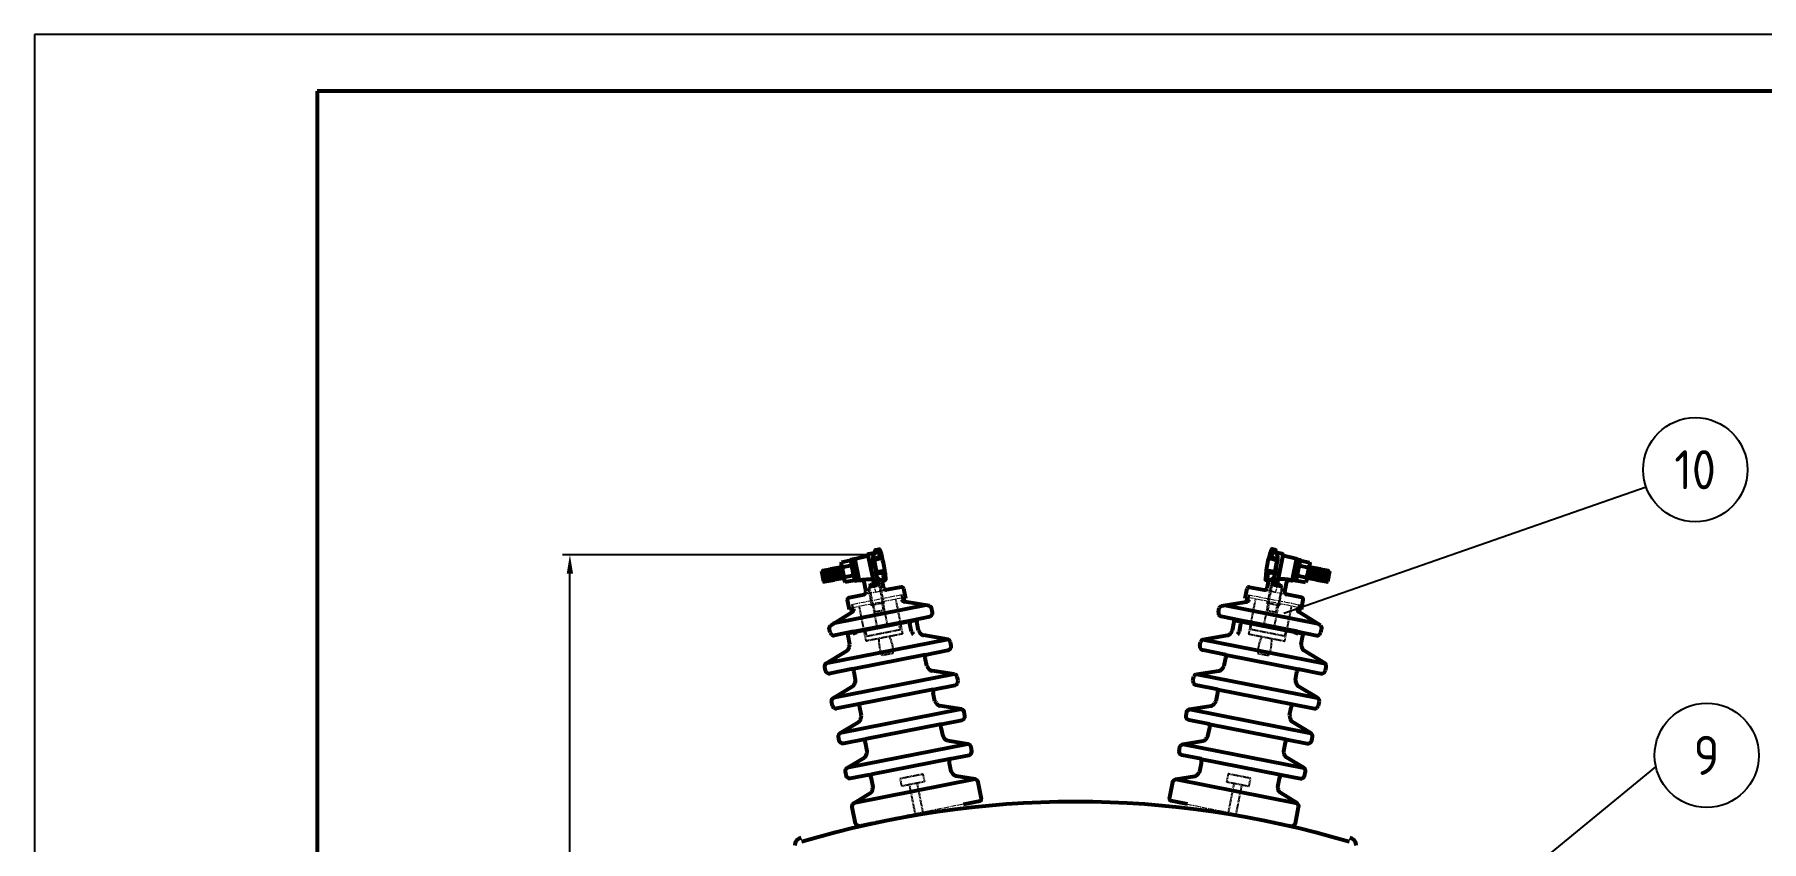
# Model space of a CAD drawing. Header units: millimetres. Extents: x 110990 to 114779, y -20151 to -17057.
# Drawn here: x 110990 to 112368, y -18115 to -17471 of the extents above; entities that cross this region are included whole.
import ezdxf
from ezdxf.enums import TextEntityAlignment as Align

# ---------------------------------------------------------------- set-up
doc = ezdxf.new("R2010")
doc.units = ezdxf.units.MM
doc.header["$LTSCALE"] = 3
doc.linetypes.add('CENTER', pattern=[2, 1.25, -0.25, 0.25, -0.25])
doc.linetypes.add('HIDDEN', pattern=[0.375, 0.25, -0.125])
for name, color, linetype in [('A', 3, 'Continuous'), ('D', 11, 'HIDDEN'), ('S', 254, 'Continuous')]:
    doc.layers.add(name, color=color, linetype=linetype)
for name, color, linetype, lineweight in [('图层1', 1, 'CENTER', 13), ('标注、文本', 3, 'Continuous', 25), ('粗实线', 4, 'Continuous', 53)]:
    doc.layers.add(name, color=color, linetype=linetype, lineweight=lineweight)
doc.styles.add('ST_WIN', font='isocp2.shx', dxfattribs={"bigfont": 'hzdxfst.shx'})
doc.styles.add('TH_GBDIM', font='romans.shx', dxfattribs={"width": 0.8, "bigfont": 'gbcbig.shx'})
doc.dimstyles.new('TH_GBDIM1', dxfattribs={"dimscale": 3, "dimtxt": 3.5, "dimasz": 2.5, "dimexe": 2, "dimexo": 0, "dimgap": 1.5, "dimtad": 1, "dimdec": 1, "dimzin": 0, "dimdsep": 46, "dimtxsty": 'TH_GBDIM', "dimcen": 2.5, "dimclrd": 3, "dimclre": 256, "dimclrt": 2, "dimadec": 0, "dimazin": 0, "dimtfac": 0.714286, "dimtdec": 1, "dimtmove": 0, "dimatfit": 3, "dimfxl": 1, "dimtzin": 0, "dimlwd": -1, "dimlwe": -1, "dimarcsym": 0})

# ---------------------------------------------------------------- blocks, each defined once
blk = doc.blocks.new('*D156')
at = {"layer": 'Defpoints', "color": 0, "transparency": 16777216}
for p in [(111416.9, -17886.3), (111654, -17886.3), (111574.8, -18981.2)]:
    blk.add_point(p, dxfattribs=at)
at = {"layer": '标注、文本', "transparency": 16777216}
for p, q in [((111654, -17886.3), (111410.9, -17886.3)), ((111574.8, -18981.2), (111410.9, -18981.2))]:
    blk.add_line(p, q, dxfattribs=at)
at = {"layer": '标注、文本', "color": 3, "transparency": 16777216}
blk.add_line((111416.9, -18966.2), (111416.9, -17901.3), dxfattribs=at)
for points in [[(111414.4, -17901.3), (111419.4, -17901.3), (111416.9, -17886.3)], [(111414.4, -18966.2), (111419.4, -18966.2), (111416.9, -18981.2)]]:
    blk.add_solid(points, dxfattribs=at)
at = {"layer": '标注、文本', "color": 2, "transparency": 16777216, "insert": (111399.9, -18433.8), "char_height": 21, "attachment_point": 5, "rotation": 90, "style": 'TH_GBDIM'}
blk.add_mtext("52.36''", dxfattribs=at)

msp = doc.modelspace()

# ---------------------------------------------------------------- linework, layer by layer
at = {"layer": 'A'}
msp.add_line((111986.56, -17932.89), (112275.6, -17832.14), dxfattribs=at)
for centre in [(112314.86, -17818.46), (112323.98, -18046.31)]:
    msp.add_circle(centre, 41.58, dxfattribs=at)
at = {"layer": 'D'}
for p, q in [((111655.88, -17912.47), (111661.7, -17943.16)), ((111663.65, -17910.94), (111666.24, -17924.08)), ((111976.97, -17910.94), (111974.37, -17924.08)), ((111984.74, -17912.47), (111978.91, -17943.16)), ((111659.03, -17925.5), (111657.71, -17925.76)), ((111660.32, -17932.02), (111659.03, -17925.5)), ((111666.24, -17924.08), (111665.7, -17924.19)), ((111665.7, -17924.19), (111666.99, -17930.71)), ((111666.24, -17924.08), (111666.49, -17924.03)), ((111666.49, -17924.03), (111669.94, -17941.53)), ((111676.74, -17921.55), (111682.25, -17949.44)), ((111963.87, -17921.55), (111958.37, -17949.44)), ((111974.13, -17924.03), (111970.68, -17941.53)), ((111974.91, -17924.19), (111973.63, -17930.71)), ((111974.37, -17924.08), (111974.13, -17924.03)), ((111974.37, -17924.08), (111974.91, -17924.19)), ((111980.29, -17932.02), (111981.58, -17925.5)), ((111981.58, -17925.5), (111982.9, -17925.76)), ((111653.32, -17955.15), (111647.82, -17927.26)), ((111666.99, -17930.71), (111660.32, -17932.02)), ((111973.63, -17930.71), (111980.29, -17932.02)), ((111987.29, -17955.15), (111992.8, -17927.26)), ((111682.25, -17949.44), (111653.32, -17955.15)), ((111958.37, -17949.44), (111987.29, -17955.15)), ((111687.69, -18069.72), (111692.27, -18092.91)), ((111693.84, -18068.51), (111698.42, -18091.7)), ((111946.77, -18068.51), (111942.2, -18091.7)), ((111946.77, -18068.51), (111942.2, -18091.7)), ((111952.92, -18069.72), (111948.34, -18092.91)), ((111952.92, -18069.72), (111948.34, -18092.91))]:
    msp.add_line(p, q, dxfattribs=at)
for points in [[(111659.03, -17907.9), (111655.56, -17910.96), (111655.88, -17912.47), (111663.65, -17910.94), (111663.35, -17909.42), (111663.65, -17910.94), (111664.43, -17910.79), (111667.03, -17923.92), (111667.96, -17924.55), (111657.08, -17926.7), (111657.71, -17925.76), (111655.12, -17912.62), (111655.88, -17912.47)], [(111981.59, -17907.9), (111985.06, -17910.96), (111984.74, -17912.47), (111976.97, -17910.94), (111977.27, -17909.42), (111976.97, -17910.94), (111976.18, -17910.79), (111973.59, -17923.92), (111972.65, -17924.55), (111983.53, -17926.7), (111982.9, -17925.76), (111985.5, -17912.62), (111984.74, -17912.47)], [(111672.05, -17951.45), (111672.27, -17952.58), (111673.82, -17957.06), (111674.44, -17960.2), (111674.7, -17962.8), (111674.71, -17964.94), (111666.18, -17966.62), (111665.03, -17963.64), (111664.23, -17960.59), (111663.78, -17956.93), (111663.74, -17954.27), (111663.52, -17953.14)], [(111968.57, -17951.45), (111968.34, -17952.58), (111966.8, -17957.06), (111966.18, -17960.2), (111965.92, -17962.8), (111965.91, -17964.94), (111974.44, -17966.62), (111975.58, -17963.64), (111976.39, -17960.59), (111976.83, -17956.93), (111976.87, -17954.27), (111977.1, -17953.14)]]:
    msp.add_lwpolyline(points, dxfattribs=at)
for points in [[(111671.55, -17942.74), (111660.52, -17944.92), (111653.32, -17946.34, 0.2828752), (111652.76, -17946.86, 0.1118496), (111652.74, -17947.27), (111653.52, -17951.24), (111680.58, -17945.9), (111679.8, -17941.93, 0.4142136), (111678.86, -17941.3), (111671.47, -17942.73)], [(111969.06, -17942.74), (111980.09, -17944.92), (111987.3, -17946.34, -0.2828752), (111987.86, -17946.86, -0.1118496), (111987.88, -17947.27), (111987.1, -17951.24), (111960.04, -17945.9), (111960.82, -17941.93, -0.4142136), (111961.76, -17941.3), (111969.14, -17942.73)]]:
    msp.add_lwpolyline(points, format="xyb", dxfattribs=at)
for points in [[(111698.5, -18061.12), (111699.73, -18067.35), (111681.79, -18070.89), (111680.56, -18064.66)], [(111942.12, -18061.12), (111940.89, -18067.35), (111958.83, -18070.89), (111960.06, -18064.66)], [(111942.12, -18061.12), (111940.89, -18067.35), (111958.83, -18070.89), (111960.06, -18064.66)]]:
    msp.add_lwpolyline(points, close=True, dxfattribs=at)
for centre, start, end in [((111660.23, -17943.45), 281.16, 11.16), ((111671.41, -17941.24), 191.16, 281.16), ((111969.21, -17941.24), 258.84, 348.84), ((111980.38, -17943.45), 168.84, 258.84)]:
    msp.add_arc(centre, 1.5, start, end, dxfattribs=at)
at = {"layer": '图层1'}
for p, q in [((111659.03, -17907.9), (111660.66, -17916.17)), ((111981.59, -17907.9), (111979.96, -17916.17)), ((111682.11, -17918.29), (111641.59, -17926.14)), ((111641.59, -17926.14), (111642.28, -17929.62)), ((111642.37, -17925.99), (111642.82, -17928.24)), ((111642.82, -17928.24), (111681.74, -17920.56)), ((111669.68, -17914.39), (111651.64, -17917.95)), ((111660.66, -17916.17), (111669.68, -17914.39)), ((111681.74, -17920.56), (111681.33, -17918.45)), ((111682.77, -17921.63), (111682.11, -17918.29)), ((111957.85, -17921.63), (111958.5, -17918.29)), ((111958.5, -17918.29), (111999.03, -17926.14)), ((111958.87, -17920.56), (111959.29, -17918.45)), ((111997.8, -17928.24), (111958.87, -17920.56)), ((111979.96, -17916.17), (111970.94, -17914.39)), ((111970.94, -17914.39), (111988.98, -17917.95)), ((111998.24, -17925.99), (111997.8, -17928.24)), ((111999.03, -17926.14), (111998.34, -17929.62)), ((111927.18, -18021.46), (111988.2, -18033.52)), ((111919.87, -18049.01), (111983.44, -18061.55)), ((111731.01, -18085.26), (111646.41, -18101.97)), ((111909.61, -18085.26), (111994.21, -18101.97)), ((111909.61, -18085.26), (111994.21, -18101.97))]:
    msp.add_line(p, q, dxfattribs=at)
at = {"layer": '标注、文本'}
for p, q in [((110989.75, -17471.35), (110989.75, -20150.74)), ((114778.79, -17471.35), (110989.75, -17471.35)), ((112094.52, -18210.19), (112283.41, -18055.39))]:
    msp.add_line(p, q, dxfattribs=at)
at = {"layer": '粗实线'}
for p, q in [((111215.29, -17516.46), (111215.29, -20105.63)), ((114733.68, -17516.46), (111215.29, -17516.46))]:
    msp.add_line(p, q, dxfattribs=at)
at = {"layer": '粗实线', "ltscale": 2}
for p, q in [((111620.41, -17898.56), (111622.97, -17907.38)), ((111621.91, -17898.29), (111624.5, -17907.07)), ((111623.5, -17897.95), (111626.06, -17906.77)), ((111624.43, -17898.58), (111626.63, -17905.84)), ((111625.02, -17897.65), (111627.68, -17906.4)), ((111625.96, -17898.28), (111628.19, -17905.53)), ((111626.59, -17897.34), (111629.15, -17906.16)), ((111627.53, -17897.97), (111629.72, -17905.23)), ((111628.15, -17897.07), (111630.67, -17905.86)), ((111629.05, -17897.67), (111631.29, -17904.92)), ((111629.68, -17896.73), (111632.23, -17905.55)), ((111632.81, -17904.62), (111630.62, -17897.36)), ((111631.2, -17896.43), (111633.75, -17905.25)), ((111632.14, -17897.06), (111634.38, -17904.31)), ((111632.79, -17896.11), (111635.32, -17904.94)), ((111633.5, -17892.36), (111633.32, -17894.03)), ((111633.32, -17894.03), (111634.28, -17896.33)), ((111640.71, -17890.94), (111633.5, -17892.36)), ((111641.49, -17894.91), (111634.28, -17896.33)), ((111642.54, -17897.66), (111645.3, -17899.51)), ((111654.73, -17886.65), (111658.49, -17905.21)), ((111660.12, -17896.41), (111661.42, -17903)), ((111980.5, -17896.41), (111979.2, -17903)), ((111985.88, -17886.65), (111982.12, -17905.21)), ((111998.07, -17897.66), (111995.32, -17899.51)), ((111999.13, -17894.91), (112006.33, -17896.33)), ((111999.91, -17890.94), (112007.12, -17892.36)), ((112007.82, -17896.11), (112005.3, -17904.94)), ((112008.48, -17897.06), (112006.23, -17904.31)), ((112007.3, -17894.03), (112006.33, -17896.33)), ((112009.42, -17896.43), (112006.86, -17905.25)), ((112007.12, -17892.36), (112007.3, -17894.03)), ((112007.8, -17904.62), (112010, -17897.36)), ((112010.94, -17896.73), (112008.38, -17905.55)), ((112011.57, -17897.67), (112009.32, -17904.92)), ((112012.47, -17897.07), (112009.94, -17905.86)), ((112013.09, -17897.97), (112010.89, -17905.23)), ((112014.03, -17897.34), (112011.47, -17906.16)), ((112014.65, -17898.28), (112012.43, -17905.53)), ((112015.59, -17897.65), (112012.94, -17906.4)), ((112016.18, -17898.58), (112013.98, -17905.84)), ((112017.12, -17897.95), (112014.56, -17906.77)), ((112018.7, -17898.29), (112016.12, -17907.07)), ((112020.21, -17898.56), (112017.65, -17907.38)), ((111617.73, -17899.45), (111619.35, -17907.63)), ((111618.26, -17899.8), (111620.5, -17907.09)), ((111618.89, -17898.9), (111621.41, -17907.68)), ((111619.78, -17899.5), (111622.03, -17906.75)), ((111621.35, -17899.19), (111623.55, -17906.45)), ((111622.87, -17898.89), (111625.12, -17906.14)), ((111643.07, -17902.9), (111635.86, -17904.32)), ((111643.85, -17906.87), (111636.64, -17908.29)), ((111652.49, -17911.95), (111652.17, -17910.31)), ((111653.21, -17915.6), (111652.49, -17911.95)), ((111658.49, -17905.21), (111658.9, -17905.99)), ((111661.42, -17903), (111661.11, -17901.44)), ((111661.11, -17901.44), (111661.11, -17901.44)), ((111667.28, -17912.82), (111666.56, -17909.17)), ((111681.49, -17912.06), (111669.63, -17914.4)), ((111959.12, -17912.06), (111970.99, -17914.4)), ((111973.34, -17912.82), (111974.06, -17909.17)), ((111979.2, -17903), (111979.5, -17901.44)), ((111979.5, -17901.44), (111979.5, -17901.44)), ((111982.12, -17905.21), (111981.71, -17905.99)), ((111987.41, -17915.6), (111988.13, -17911.95)), ((111988.13, -17911.95), (111988.45, -17910.31)), ((111996.77, -17906.87), (112003.97, -17908.29)), ((111997.55, -17902.9), (112004.76, -17904.32)), ((112017.75, -17898.89), (112015.5, -17906.14)), ((112019.26, -17899.19), (112017.07, -17906.45)), ((112020.83, -17899.5), (112018.59, -17906.75)), ((112021.73, -17898.9), (112019.21, -17907.68)), ((112022.35, -17899.8), (112020.12, -17907.09)), ((112022.88, -17899.45), (112021.27, -17907.63)), ((111640.07, -17930.06), (111638.51, -17922.16)), ((111639.77, -17920.29), (111651.64, -17917.95)), ((111681.51, -17921.88), (111684.93, -17921.21)), ((111684.93, -17921.21), (111683.37, -17913.32)), ((111703.9, -17927.04), (111684.02, -17923.83)), ((111936.71, -17927.04), (111956.6, -17923.83)), ((111955.69, -17921.21), (111957.25, -17913.32)), ((111959.11, -17921.88), (111955.69, -17921.21)), ((112000.84, -17920.29), (111988.98, -17917.95)), ((112000.54, -17930.06), (112002.1, -17922.16)), ((111624.73, -17942.66), (111641.91, -17932.14)), ((111701.2, -17926.6), (111627.06, -17941.23)), ((111693.68, -17938.36), (111637.51, -17949.47)), ((111643.49, -17929.38), (111640.07, -17930.06)), ((111643.28, -17947.61), (111688.72, -17938.64)), ((111688.62, -17938.66), (111704.11, -17935.56)), ((111695.15, -17946.83), (111693.7, -17939.84)), ((111706.31, -17932.27), (111705.53, -17928.6)), ((111934.31, -17932.27), (111935.08, -17928.6)), ((111951.99, -17938.66), (111936.51, -17935.56)), ((111939.41, -17926.6), (112013.55, -17941.23)), ((111945.46, -17946.83), (111946.92, -17939.84)), ((111946.93, -17938.36), (112003.11, -17949.47)), ((111997.34, -17947.61), (111951.89, -17938.64)), ((111997.13, -17929.38), (112000.54, -17930.06)), ((112015.88, -17942.66), (111998.71, -17932.14)), ((111718.68, -17953.8), (111621.08, -17973.06)), ((111624.49, -17948.41), (111623.81, -17944.72)), ((111643.28, -17947.61), (111627.78, -17950.61)), ((111640.2, -17957.68), (111638.89, -17950.65)), ((111689.54, -17947.47), (111688.27, -17941.51)), ((111718.68, -17953.8), (111698.99, -17950.56)), ((111921.93, -17953.8), (111941.62, -17950.56)), ((111921.93, -17953.8), (112019.54, -17973.06)), ((111951.07, -17947.47), (111952.35, -17941.51)), ((111997.34, -17947.61), (112012.84, -17950.61)), ((112000.42, -17957.68), (112001.73, -17950.65)), ((112016.13, -17948.41), (112016.8, -17944.72)), ((111621.08, -17973.06), (111638.06, -17962.58)), ((111700.27, -17966.04), (111642.47, -17977.47)), ((111700.27, -17966.04), (111718.55, -17962.44)), ((111721.12, -17958.92), (111720.57, -17956.13)), ((111919.5, -17958.92), (111920.05, -17956.13)), ((111940.35, -17966.04), (111922.06, -17962.44)), ((111940.35, -17966.04), (111998.14, -17977.47)), ((112019.54, -17973.06), (112002.56, -17962.58)), ((111620.77, -17978.71), (111620.22, -17975.93)), ((111642.76, -17977.39), (111624.48, -17981)), ((111644.84, -17986.1), (111643.66, -17979.61)), ((111701.65, -17974.89), (111700.28, -17968.44)), ((111723.43, -17981.49), (111706.03, -17978.76)), ((111917.18, -17981.49), (111934.58, -17978.76)), ((111938.96, -17974.89), (111940.34, -17968.44)), ((111995.78, -17986.1), (111996.96, -17979.61)), ((111997.85, -17977.39), (112016.14, -17981)), ((112019.85, -17978.71), (112020.4, -17975.93)), ((111723.43, -17981.49), (111627.2, -18000.47)), ((111627.2, -18000.47), (111642.26, -17991.34)), ((111706.85, -17993.73), (111647.26, -18005.49)), ((111706.85, -17993.73), (111724.39, -17990.24)), ((111726.6, -17986.98), (111725.83, -17983.31)), ((111914.01, -17986.98), (111914.79, -17983.31)), ((111933.77, -17993.73), (111916.22, -17990.24)), ((111917.18, -17981.49), (112013.42, -18000.47)), ((111933.77, -17993.73), (111993.35, -18005.49)), ((112013.42, -18000.47), (111998.36, -17991.34)), ((111626.35, -18006.75), (111625.67, -18003.07)), ((111647.19, -18005.5), (111629.63, -18008.93)), ((111649.49, -18014.57), (111648.3, -18008.03)), ((111708.17, -18002.99), (111706.78, -17996.49)), ((111932.45, -18002.99), (111933.83, -17996.49)), ((111991.13, -18014.57), (111992.32, -18008.03)), ((111993.43, -18005.5), (112010.98, -18008.93)), ((112014.27, -18006.75), (112014.94, -18003.07)), ((111729.32, -18009.54), (111632.4, -18028.66)), ((111713.44, -18021.46), (111652.41, -18033.52)), ((111911.3, -18009.54), (112008.21, -18028.66)), ((111911.3, -18009.54), (112008.21, -18028.66)), ((111927.18, -18021.46), (111988.2, -18033.52)), ((111734.45, -18037.33), (111638.22, -18056.31)), ((111720.75, -18049.01), (111657.18, -18061.55)), ((111906.17, -18037.33), (112002.4, -18056.31)), ((111906.17, -18037.33), (112002.4, -18056.31)), ((111919.87, -18049.01), (111983.44, -18061.55)), ((111740.33, -18065.32), (111643.41, -18084.44)), ((111900.29, -18065.32), (111997.21, -18084.44)), ((111900.29, -18065.32), (111997.21, -18084.44))]:
    msp.add_line(p, q, dxfattribs=at)
for points in [[(111652.17, -17910.31), (111651.72, -17908.02, 0.2164543), (111650.84, -17906.79, 0.1467602), (111649.37, -17906.45), (111647.55, -17906.8, -0.216222), (111646.97, -17906.67, -0.1283851), (111646.62, -17906.22), (111643.51, -17890.44, -0.2363214), (111643.66, -17889.9, -0.137645), (111644.26, -17889.52), (111654.16, -17887.11, 0.1180817), (111654.49, -17886.95, 0.2392412), (111654.76, -17886.28, -0.185592), (111654.91, -17885.77, -0.1492891), (111655.36, -17885.45), (111660.8, -17884.38), (111660.52, -17882.96, -0.1625855), (111660.56, -17882.64, -0.2351814), (111661, -17882.3), (111663.31, -17881.85, -0.1930116), (111663.84, -17881.95, -0.2164792), (111663.98, -17882.17), (111665.14, -17885.46), (111665.84, -17887.97, -0.3059655), (111665.44, -17889.17, -0.2115166), (111664.55, -17889.38), (111660.85, -17890.28, 0.1243522), (111659.76, -17890.85), (111661.33, -17899.45, 0.2324838), (111662.32, -17900.59, 0.1376313), (111663.44, -17900.87), (111664.88, -17900.64, -0.226514), (111666.23, -17901.03, -0.1292936), (111667.26, -17904.7)], [(111660.12, -17896.41), (111658.92, -17890.33), (111658.82, -17889.81, -0.0789088), (111658.78, -17888.85, -0.0024549), (111658.9, -17887.94, -0.1042686), (111659.38, -17886.56, -0.0677477), (111660.87, -17884.72, -0.1370618), (111661.89, -17884.19, -0.2504389), (111662.78, -17884.45, -0.0643039), (111663.35, -17885.17, -0.2071454), (111663.68, -17887.61, -0.182921), (111663, -17888.53, -0.0004162), (111661.42, -17888.94, 0.2687796), (111659.76, -17890.85, 0.4991019)], [(111988.45, -17910.31), (111988.9, -17908.02, -0.2164543), (111989.78, -17906.79, -0.1467602), (111991.25, -17906.45), (111993.06, -17906.8, 0.216222), (111993.65, -17906.67, 0.1283851), (111993.99, -17906.22), (111997.11, -17890.44, 0.2363214), (111996.96, -17889.9, 0.137645), (111996.35, -17889.52), (111986.45, -17887.11, -0.1180817), (111986.13, -17886.95, -0.2392412), (111985.85, -17886.28, 0.185592), (111985.7, -17885.77, 0.1492891), (111985.25, -17885.45), (111979.81, -17884.38), (111980.09, -17882.96, 0.1625855), (111980.05, -17882.64, 0.2351814), (111979.61, -17882.3), (111977.31, -17881.85, 0.1930116), (111976.78, -17881.95, 0.2164792), (111976.63, -17882.17), (111975.47, -17885.46), (111974.77, -17887.97, 0.3059655), (111975.18, -17889.17, 0.2115166), (111976.06, -17889.38), (111979.77, -17890.28, -0.1243522), (111980.85, -17890.85), (111979.28, -17899.45, -0.2324838), (111978.3, -17900.59, -0.1376313), (111977.17, -17900.87), (111975.74, -17900.64, 0.226514), (111974.39, -17901.03, 0.1292936), (111973.36, -17904.7)], [(111980.5, -17896.41), (111981.69, -17890.33), (111981.8, -17889.81, 0.0789088), (111981.83, -17888.85, 0.0024549), (111981.72, -17887.94, 0.1042686), (111981.23, -17886.56, 0.0677477), (111979.74, -17884.72, 0.1370618), (111978.73, -17884.19, 0.2504389), (111977.84, -17884.45, 0.0643039), (111977.26, -17885.17, 0.2071454), (111976.94, -17887.61, 0.182921), (111977.62, -17888.53, 0.0004162), (111979.19, -17888.94, -0.2687796), (111980.85, -17890.85, -0.4991019)], [(111644.26, -17889.52), (111644.32, -17889.81), (111644.3, -17890.28), (111647.42, -17906.12), (111647.59, -17906.49), (111648.46, -17906.63, -0.0054367), (111651.83, -17906.01, -0.0203145), (111655.64, -17905.72, -0.0727912), (111657.59, -17905.79, -0.1415075), (111658.42, -17906.39, -0.0785824), (111658.91, -17907.31, -0.3890739)], [(111996.35, -17889.52), (111996.3, -17889.81), (111996.32, -17890.28), (111993.2, -17906.12), (111993.02, -17906.49), (111992.15, -17906.63, 0.0054367), (111988.79, -17906.01, 0.0203145), (111984.97, -17905.72, 0.0727912), (111983.02, -17905.79, 0.1415075), (111982.19, -17906.39, 0.0785824), (111981.71, -17907.31, 0.3890739)], [(111660.77, -17899.7), (111661.42, -17903, 0.1884653), (111663.08, -17905.61, 0.1254853), (111665.15, -17906.44, 0.1480521), (111666.68, -17906.19, 0.2611045), (111667.26, -17904.7, 0.8298267)], [(111661.69, -17899.99), (111666.64, -17899.01, -0.2020733), (111667.65, -17899.22, -0.1894523), (111668.23, -17900.08, -0.0369855), (111668.65, -17906.36, 0.1404341)], [(111666.56, -17909.17), (111666.21, -17907.13), (111668.36, -17906.68, 0.0767418), (111668.5, -17906.62, 0.2210318), (111668.65, -17906.36, 59.2333656)], [(111978.92, -17899.99), (111973.97, -17899.01, 0.2020733), (111972.96, -17899.22, 0.1894523), (111972.39, -17900.08, 0.0369855), (111971.96, -17906.36, -0.1404341)], [(111974.06, -17909.17), (111974.41, -17907.13), (111972.26, -17906.68, -0.0767418), (111972.11, -17906.62, -0.2210318), (111971.96, -17906.36, -59.2333656)], [(111979.85, -17899.7), (111979.2, -17903, -0.1884653), (111977.53, -17905.61, -0.1254853), (111975.46, -17906.44, -0.1480521), (111973.93, -17906.19, -0.2611045), (111973.36, -17904.7, -0.8298267)], [(111718.51, -18034.77, -0.2008106), (111716.18, -18033.32, -0.0160188), (111714.67, -18031.04), (111713.23, -18024.02, -0.1267309), (111713.3, -18022.73, 0.0958523), (111713.44, -18021.46), (111729.57, -18018.27, 0.1985628), (111731.61, -18016.92, 0.1784966), (111732.1, -18014.87), (111731.45, -18011.56, 0.1972819), (111730.62, -18010.3, 0.0325438), (111729.32, -18009.54), (111712.01, -18006.71)], [(111922.11, -18034.77, 0.2008106), (111924.43, -18033.32, 0.0160188), (111925.95, -18031.04), (111927.38, -18024.02, 0.1267309), (111927.32, -18022.73, -0.0958523), (111927.18, -18021.46), (111911.05, -18018.27, -0.1985628), (111909.01, -18016.92, -0.1784966), (111908.51, -18014.87), (111909.16, -18011.56, -0.1972819), (111910, -18010.3, -0.0325438), (111911.3, -18009.54), (111928.61, -18006.71)], [(111922.11, -18034.77, 0.2008106), (111924.43, -18033.32, 0.0160188), (111925.95, -18031.04), (111927.38, -18024.02, 0.1267309), (111927.32, -18022.73, -0.0958523), (111927.18, -18021.46), (111911.05, -18018.27, -0.1985628), (111909.01, -18016.92, -0.1784966), (111908.51, -18014.87), (111909.16, -18011.56, -0.1972819), (111910, -18010.3, -0.0325438), (111911.3, -18009.54), (111928.61, -18006.71)], [(111651.99, -18047.89, 0.2008106), (111653.59, -18045.67, 0.0160188), (111654.13, -18042.99), (111652.79, -18035.94, 0.1267309), (111652.24, -18034.78, -0.0958523), (111651.62, -18033.65), (111635.49, -18036.83, -0.1985628), (111633.09, -18036.35, -0.1784966), (111631.85, -18034.65), (111631.2, -18031.34, -0.1972819), (111631.49, -18029.85, -0.0325438), (111632.4, -18028.66), (111647.35, -18019.47)], [(111988.63, -18047.89, -0.2008106), (111987.03, -18045.67, -0.0160188), (111986.49, -18042.99), (111987.83, -18035.94, -0.1267309), (111988.38, -18034.78, 0.0958523), (111988.99, -18033.65), (112005.12, -18036.83, 0.1985628), (112007.52, -18036.35, 0.1784966), (112008.76, -18034.65), (112009.42, -18031.34, 0.1972819), (112009.12, -18029.85, 0.0325438), (112008.21, -18028.66), (111993.27, -18019.47)], [(111988.63, -18047.89, -0.2008106), (111987.03, -18045.67, -0.0160188), (111986.49, -18042.99), (111987.83, -18035.94, -0.1267309), (111988.38, -18034.78, 0.0958523), (111988.99, -18033.65), (112005.12, -18036.83, 0.1985628), (112007.52, -18036.35, 0.1784966), (112008.76, -18034.65), (112009.42, -18031.34, 0.1972819), (112009.12, -18029.85, 0.0325438), (112008.21, -18028.66), (111993.27, -18019.47)], [(111731.01, -18085.26), (111744.21, -18082.68, 0.2647505), (111745.01, -18081.98, 0.0852176), (111745.19, -18080.95), (111742.59, -18067.76, 0.130917), (111741.91, -18066.36, 0.1379774), (111740.33, -18065.32), (111725.01, -18062.82, -0.1969111), (111722.68, -18061.39, -0.0243747), (111721.17, -18059.1), (111719.79, -18052.6, -0.0868957), (111719.72, -18050.85, -0.0310161), (111720.07, -18049.13), (111735.41, -18046.08, 0.2217455), (111737.09, -18044.84, 0.0936117), (111737.64, -18043.17), (111736.96, -18039.48, 0.2246274), (111735.84, -18037.92, 0.0517599), (111734.45, -18037.33), (111718.51, -18034.77)], [(111909.61, -18085.26), (111896.41, -18082.68, -0.2647505), (111895.6, -18081.98, -0.0852176), (111895.42, -18080.95), (111898.03, -18067.76, -0.130917), (111898.71, -18066.36, -0.1379774), (111900.29, -18065.32), (111915.6, -18062.82, 0.1969111), (111917.94, -18061.39, 0.0243747), (111919.45, -18059.1), (111920.83, -18052.6, 0.0868957), (111920.89, -18050.85, 0.0310161), (111920.55, -18049.13), (111905.21, -18046.08, -0.2217455), (111903.53, -18044.84, -0.0936117), (111902.98, -18043.17), (111903.66, -18039.48, -0.2246274), (111904.78, -18037.92, -0.0517599), (111906.17, -18037.33), (111922.11, -18034.77)], [(111909.61, -18085.26), (111896.41, -18082.68, -0.2647505), (111895.6, -18081.98, -0.0852176), (111895.42, -18080.95), (111898.03, -18067.76, -0.130917), (111898.71, -18066.36, -0.1379774), (111900.29, -18065.32), (111915.6, -18062.82, 0.1969111), (111917.94, -18061.39, 0.0243747), (111919.45, -18059.1), (111920.83, -18052.6, 0.0868957), (111920.89, -18050.85, 0.0310161), (111920.55, -18049.13), (111905.21, -18046.08, -0.2217455), (111903.53, -18044.84, -0.0936117), (111902.98, -18043.17), (111903.66, -18039.48, -0.2246274), (111904.78, -18037.92, -0.0517599), (111906.17, -18037.33), (111922.11, -18034.77)], [(111646.41, -18101.97), (111646.41, -18101.97, -0.2647505), (111645.4, -18101.63, -0.0852176), (111644.84, -18100.75), (111642.24, -18087.55, -0.130917), (111642.34, -18086, -0.1379774), (111643.41, -18084.44), (111656.63, -18076.31, 0.1969111), (111658.24, -18074.1, 0.0243747), (111658.76, -18071.41), (111657.58, -18064.87, 0.0868957), (111656.97, -18063.23, 0.0310161), (111656, -18061.77), (111640.65, -18064.77, -0.2217455), (111638.62, -18064.27, -0.0936117), (111637.48, -18062.92), (111636.71, -18059.26, -0.2246274), (111637.15, -18057.39, -0.0517599), (111638.22, -18056.31), (111651.99, -18047.89)], [(111994.21, -18101.97), (111994.21, -18101.97, 0.2647505), (111995.22, -18101.63, 0.0852176), (111995.77, -18100.75), (111998.38, -18087.55, 0.130917), (111998.27, -18086, 0.1379774), (111997.21, -18084.44), (111983.99, -18076.31, -0.1969111), (111982.38, -18074.1, -0.0243747), (111981.85, -18071.41), (111983.04, -18064.87, -0.0868957), (111983.64, -18063.23, -0.0310161), (111984.62, -18061.77), (111999.97, -18064.77, 0.2217455), (112001.99, -18064.27, 0.0936117), (112003.13, -18062.92), (112003.91, -18059.26, 0.2246274), (112003.46, -18057.39, 0.0517599), (112002.4, -18056.31), (111988.63, -18047.89)], [(111994.21, -18101.97), (111994.21, -18101.97, 0.2647505), (111995.22, -18101.63, 0.0852176), (111995.77, -18100.75), (111998.38, -18087.55, 0.130917), (111998.27, -18086, 0.1379774), (111997.21, -18084.44), (111983.99, -18076.31, -0.1969111), (111982.38, -18074.1, -0.0243747), (111981.85, -18071.41), (111983.04, -18064.87, -0.0868957), (111983.64, -18063.23, -0.0310161), (111984.62, -18061.77), (111999.97, -18064.77, 0.2217455), (112001.99, -18064.27, 0.0936117), (112003.13, -18062.92), (112003.91, -18059.26, 0.2246274), (112003.46, -18057.39, 0.0517599), (112002.4, -18056.31), (111988.63, -18047.89)], [(111602.01, -18115.09, -0.1466437), (112038.61, -18115.09, -0.3847038)], [(111601.53, -18112.13, 0.3766562), (111596.31, -18118.08)], [(112044.31, -18118.08, 0.3766562), (112039.09, -18112.13)]]:
    msp.add_lwpolyline(points, format="xyb", dxfattribs=at)
for points in [[(111643.66, -17889.9), (111641.11, -17890.4), (111644.43, -17907.22), (111646.97, -17906.67)], [(111996.96, -17889.9), (111999.51, -17890.4), (111996.19, -17907.22), (111993.65, -17906.67)], [(111658.91, -17907.31), (111659.03, -17907.9), (111663.35, -17909.42), (111655.56, -17910.96)], [(111981.71, -17907.31), (111981.59, -17907.9), (111977.27, -17909.42), (111985.06, -17910.96)]]:
    msp.add_lwpolyline(points, dxfattribs=at)
for centre, radius, start, end in [((111637.67, -17893.6), 4.35, 163.43129, 218.88871), ((111651.11, -17897.16), 16.85, 177.17429, 205.14571), ((111637.33, -17893.67), 4.34, 343.39929, 38.92071), ((111626.26, -17902.07), 16.83, 357.15819, 25.16181), ((111660.21, -17888.89), 1.52, 294.65341, 2.43311), ((111613.77, -17904.53), 54.64, 4.67536, 17.64464), ((112026.84, -17904.53), 54.64, 162.35536, 175.32464), ((111980.4, -17888.89), 1.52, 177.56689, 245.34659), ((112014.36, -17902.07), 16.83, 154.83819, 182.84181), ((112003.29, -17893.67), 4.34, 141.07929, 196.60071), ((111989.5, -17897.16), 16.85, 334.85429, 2.82571), ((112002.95, -17893.6), 4.35, 321.11129, 16.56871), ((111640.03, -17905.56), 4.35, 163.43129, 218.88871), ((111639.69, -17905.63), 4.34, 343.3994, 38.92053), ((111662.82, -17901.09), 1.26, 14.65534, 93.80155), ((111681.7, -17913.91), 1.86, 59.07931, 96.53076), ((111681.88, -17913.61), 1.51, 11.16, 59.07931), ((111958.73, -17913.61), 1.51, 120.92069, 168.84), ((111958.91, -17913.91), 1.86, 83.46924, 120.92069), ((111977.8, -17901.09), 1.26, 86.19845, 165.34466), ((112000.93, -17905.63), 4.34, 141.07947, 196.6006), ((112000.59, -17905.56), 4.35, 321.11129, 16.56871), ((111640, -17921.87), 1.51, 143.24069, 191.16), ((111640.28, -17922.08), 1.86, 105.78924, 143.24069), ((111651.28, -17916.16), 1.82, 281.16, 330.05544), ((111650.59, -17915.75), 2.63, 330.05544, 3.41055), ((111669.77, -17911.97), 2.63, 198.90945, 232.26456), ((111669.27, -17912.61), 1.82, 232.26456, 281.16), ((111684.31, -17920.8), 3, 201.09295, 238.819), ((111684.58, -17920.35), 3.52, 238.819, 260.83793), ((111956.04, -17920.35), 3.52, 279.16207, 301.181), ((111956.31, -17920.8), 3, 301.181, 338.90705), ((111971.34, -17912.61), 1.82, 258.84, 307.73544), ((111970.85, -17911.97), 2.63, 307.73544, 341.09055), ((111990.03, -17915.75), 2.63, 176.58945, 209.94456), ((111989.33, -17916.16), 1.82, 209.94456, 258.84), ((112000.34, -17922.08), 1.86, 36.75931, 74.21076), ((112000.62, -17921.87), 1.51, 348.84, 36.75931), ((111640.07, -17929.13), 3.52, 301.48207, 323.501), ((111640.49, -17929.45), 3, 323.501, 1.22705), ((111692.33, -17940.64), 4.16, 154.93182, 192.04407), ((111688.03, -17938.62), 0.599, 334.93182, 356.47929), ((111696.99, -17939.06), 3.38, 168.10436, 184.7855), ((111697.72, -17939), 4.11, 184.7855, 191.76167), ((111706.8, -17924.2), 4.06, 224.35382, 242.44853), ((111703.61, -17933.07), 2.54, 281.34168, 330.43717), ((111704.38, -17928.85), 1.18, 11.92549, 62.44853), ((111702.49, -17932.43), 3.83, 330.43717, 2.42947), ((111938.13, -17932.43), 3.83, 177.57053, 209.56283), ((111937.01, -17933.07), 2.54, 209.56283, 258.65832), ((111936.24, -17928.85), 1.18, 117.55147, 168.07451), ((111933.81, -17924.2), 4.06, 297.55147, 315.64618), ((111942.9, -17939), 4.11, 348.23833, 355.2145), ((111943.62, -17939.06), 3.38, 355.2145, 11.89564), ((111952.59, -17938.62), 0.599, 183.52071, 205.06818), ((111948.28, -17940.64), 4.16, 347.95593, 25.06818), ((112000.13, -17929.45), 3, 178.77295, 216.499), ((112000.55, -17929.13), 3.52, 216.499, 238.51793), ((111624.97, -17944.51), 1.18, 139.87147, 190.39451), ((111620.97, -17941.14), 4.06, 319.87147, 337.96618), ((111628.09, -17947.11), 3.83, 199.89053, 231.88283), ((111627.29, -17948.12), 2.54, 231.88283, 280.97832), ((111635.54, -17951.18), 3.38, 17.5345, 34.21564), ((111634.85, -17951.4), 4.11, 10.55833, 17.5345), ((111643.82, -17947.35), 0.599, 205.84071, 227.38818), ((111640.6, -17950.85), 4.16, 10.27593, 47.38818), ((111701.95, -17941.59), 13.73, 205.36936, 217.4953), ((111713.55, -17936.49), 21.1, 209.33822, 216.79252), ((111699.59, -17946.93), 3.67, 216.79252, 260.6372), ((111716.93, -17957.31), 3.92, 40.98291, 63.38636), ((111923.69, -17957.31), 3.92, 116.61364, 139.01709), ((111941.02, -17946.93), 3.67, 279.3628, 323.20748), ((111927.07, -17936.49), 21.1, 323.20748, 330.66178), ((111938.67, -17941.59), 13.73, 322.5047, 334.63064), ((112000.02, -17950.85), 4.16, 132.61182, 169.72407), ((111996.8, -17947.35), 0.599, 312.61182, 334.15929), ((112005.77, -17951.4), 4.11, 162.4655, 169.44167), ((112005.07, -17951.18), 3.38, 145.78436, 162.4655), ((112013.32, -17948.12), 2.54, 259.02168, 308.11717), ((112012.53, -17947.11), 3.83, 308.11717, 340.10947), ((112019.64, -17941.14), 4.06, 202.03382, 220.12853), ((112015.64, -17944.51), 1.18, 349.60549, 40.12853), ((111636.13, -17959.45), 3.67, 301.6828, 345.52748), ((111619.25, -17955.1), 21.1, 345.52748, 352.98178), ((111705.38, -17967.17), 5.24, 167.6316, 180.80245), ((111706.3, -17967.15), 6.15, 180.80245, 192.0282), ((111717.93, -17959.29), 3.21, 281.16, 325.41084), ((111717.61, -17956.72), 3.02, 11.16, 40.98291), ((111717.93, -17959.29), 3.21, 325.41084, 6.68919), ((111922.68, -17959.29), 3.21, 173.31081, 214.58916), ((111922.68, -17959.29), 3.21, 214.58916, 258.84), ((111923.01, -17956.72), 3.02, 139.01709, 168.84), ((111934.32, -17967.15), 6.15, 347.9718, 359.19755), ((111935.23, -17967.17), 5.24, 359.19755, 12.3684), ((112021.36, -17955.1), 21.1, 187.01822, 194.47252), ((112004.49, -17959.45), 3.67, 194.47252, 238.3172), ((111623.18, -17975.34), 3.02, 161.33709, 191.16), ((111624.03, -17975.63), 3.92, 138.93364, 161.33709), ((111623.86, -17977.85), 3.21, 195.63081, 236.90916), ((111623.86, -17977.85), 3.21, 236.90916, 281.16), ((111638.46, -17980.37), 5.24, 21.51755, 34.6884), ((111637.61, -17980.7), 6.15, 10.2918, 21.51755), ((111709.94, -17971.13), 9.1, 204.36994, 221.71685), ((111706.79, -17973.94), 4.88, 221.71685, 261.07914), ((111933.83, -17973.94), 4.88, 278.92086, 318.28315), ((111930.68, -17971.13), 9.1, 318.28315, 335.63006), ((112003.01, -17980.7), 6.15, 158.48245, 169.7082), ((112002.16, -17980.37), 5.24, 145.3116, 158.48245), ((112016.76, -17977.85), 3.21, 258.84, 303.09084), ((112016.76, -17977.85), 3.21, 303.09084, 344.36919), ((112016.58, -17975.63), 3.92, 18.66291, 41.06636), ((112017.44, -17975.34), 3.02, 348.84, 18.66291), ((111639.73, -17987.17), 4.88, 301.24086, 340.60315), ((111635.75, -17985.77), 9.1, 340.60315, 357.95006), ((111712.07, -17995.36), 5.41, 177.61383, 192.02578), ((111715, -17995.48), 8.34, 167.83627, 177.61383), ((111725.87, -17976.88), 5.21, 242.13656, 254.88595), ((111723.89, -17987.71), 2.58, 281.24066, 329.31778), ((111724.03, -17983.69), 1.84, 11.92084, 74.88595), ((111723.02, -17987.2), 3.59, 329.31778, 3.52725), ((111917.59, -17987.2), 3.59, 176.47275, 210.68222), ((111916.72, -17987.71), 2.58, 210.68222, 258.75934), ((111916.59, -17983.69), 1.84, 105.11405, 168.07916), ((111914.75, -17976.88), 5.21, 285.11405, 297.86344), ((111925.61, -17995.48), 8.34, 2.38617, 12.16373), ((111928.54, -17995.36), 5.41, 347.97422, 2.38617), ((112004.87, -17985.77), 9.1, 182.04994, 199.39685), ((112000.89, -17987.17), 4.88, 199.39685, 238.75914), ((111627.48, -18002.74), 1.84, 127.43405, 190.39916), ((111629.74, -18005.6), 3.59, 198.79275, 233.00222), ((111623.2, -17997.14), 5.21, 307.43405, 320.18344), ((111629.14, -18006.4), 2.58, 233.00222, 281.07934), ((111640.31, -18010.22), 8.34, 24.70617, 34.48373), ((111642.97, -18008.99), 5.41, 10.29422, 24.70617), ((111808.53, -17936.79), 120.23, 213.40703, 214.70948), ((111712.57, -18003.26), 3.49, 214.70948, 260.73725), ((111928.05, -18003.26), 3.49, 279.26275, 325.29052), ((111832.08, -17936.79), 120.23, 325.29052, 326.59297), ((111997.64, -18008.99), 5.41, 155.29383, 169.70578), ((112000.31, -18010.22), 8.34, 145.51627, 155.29383), ((112011.48, -18006.4), 2.58, 258.92066, 306.99778), ((112010.87, -18005.6), 3.59, 306.99778, 341.20725), ((112017.42, -17997.14), 5.21, 219.81656, 232.56595), ((112013.13, -18002.74), 1.84, 349.60084, 52.56595), ((111645.52, -18016.49), 3.49, 301.58275, 347.61052), ((111531.5, -17991.45), 120.23, 347.61052, 348.91297), ((112109.12, -17991.45), 120.23, 191.08703, 192.38948), ((111995.1, -18016.49), 3.49, 192.38948, 238.41725)]:
    msp.add_arc(centre, radius, start, end, dxfattribs=at)
for points in [[(111634.28, -17896.33), (111633.64, -17896.53), (111632.77, -17896.12), (111632.14, -17897.06), (111631.2, -17896.43), (111630.62, -17897.36), (111629.68, -17896.73), (111629.05, -17897.67), (111628.09, -17897.07), (111627.53, -17897.97), (111626.59, -17897.34), (111625.96, -17898.28), (111625.02, -17897.65), (111624.44, -17898.58), (111623.5, -17897.95), (111622.87, -17898.89), (111621.91, -17898.29), (111621.35, -17899.19), (111620.41, -17898.56), (111619.78, -17899.5), (111618.82, -17898.9), (111618.26, -17899.8), (111617.73, -17899.45)], [(112006.33, -17896.33), (112006.98, -17896.53), (112007.85, -17896.12), (112008.48, -17897.06), (112009.42, -17896.43), (112010, -17897.36), (112010.94, -17896.73), (112011.57, -17897.67), (112012.53, -17897.07), (112013.09, -17897.97), (112014.03, -17897.34), (112014.66, -17898.28), (112015.6, -17897.65), (112016.18, -17898.58), (112017.12, -17897.95), (112017.75, -17898.89), (112018.7, -17898.29), (112019.26, -17899.19), (112020.2, -17898.56), (112020.83, -17899.5), (112021.79, -17898.9), (112022.35, -17899.8), (112022.88, -17899.45)], [(111635.83, -17904.41), (111635.32, -17904.94), (111634.38, -17904.31), (111633.75, -17905.25), (111632.81, -17904.62), (111632.23, -17905.55), (111631.29, -17904.92), (111630.66, -17905.86), (111629.72, -17905.23), (111629.14, -17906.16), (111628.2, -17905.53), (111627.57, -17906.47), (111626.63, -17905.84), (111626.05, -17906.77), (111625.12, -17906.14), (111624.49, -17907.08), (111623.53, -17906.48), (111622.97, -17907.38), (111622.03, -17906.75), (111621.4, -17907.69), (111620.44, -17907.09), (111619.85, -17907.97), (111619.35, -17907.63)], [(111658.9, -17905.99), (111660.44, -17906.55), (111662.83, -17906.8), (111664.45, -17906.73), (111666.03, -17906.47)], [(111981.71, -17905.99), (111980.17, -17906.55), (111977.78, -17906.8), (111976.17, -17906.73), (111974.59, -17906.47)], [(112004.78, -17904.41), (112005.3, -17904.94), (112006.23, -17904.31), (112006.86, -17905.25), (112007.8, -17904.62), (112008.38, -17905.55), (112009.32, -17904.92), (112009.95, -17905.86), (112010.89, -17905.23), (112011.47, -17906.16), (112012.41, -17905.53), (112013.04, -17906.47), (112013.98, -17905.84), (112014.56, -17906.77), (112015.5, -17906.14), (112016.13, -17907.08), (112017.09, -17906.48), (112017.65, -17907.38), (112018.59, -17906.75), (112019.22, -17907.69), (112020.18, -17907.09), (112020.77, -17907.97), (112021.27, -17907.63)]]:
    msp.add_spline(points, degree=3, dxfattribs=at)

# ---------------------------------------------------------------- texts
at = {"layer": 'S', "color": 7, "style": 'ST_WIN'}
for s, height, p in [('10', 31.185, (112314.7, -17818.46)), ('9', 31.18, (112323.82, -18046.31))]:
    msp.add_text(s, height=height, dxfattribs=at).set_placement(p, align=Align.MIDDLE)

# ---------------------------------------------------------------- dimensions: what is measured, and where the dimension line sits
at = {"layer": '标注、文本'}
dim = msp.add_linear_dim(base=(111416.9, -17886.34), p1=(111574.81, -18981.19), p2=(111653.97, -17886.34), angle=90, text="52.36''", dimstyle='TH_GBDIM1', override={"dimtxt": 7, "dimasz": 5}, dxfattribs=at)
dim.commit()
dim.dimension.update_dxf_attribs({"geometry": '*D156', "text_midpoint": (111399.9, -18433.77)})

doc.saveas('drawing.dxf')
